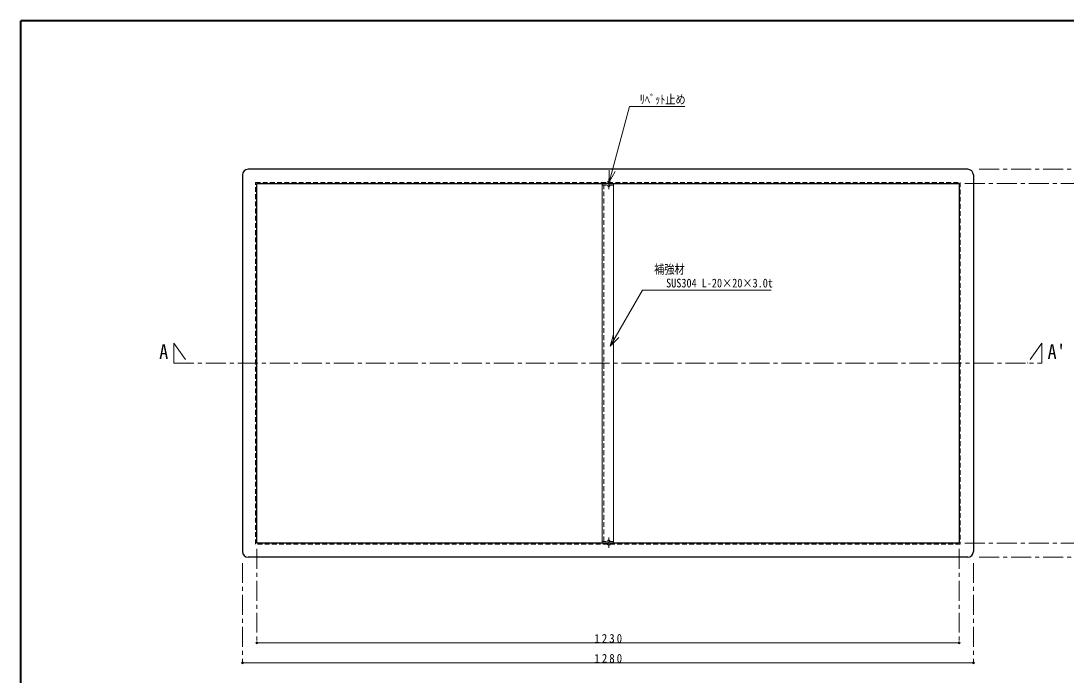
# Model space of a CAD drawing. Units: millimetres, scale not verified. Extents: x -1486 to 1349, y -951 to 1016.
# Drawn here: x -1486 to 344, y -130 to 1016 of the extents above; entities that cross this region are included whole.
import ezdxf
from ezdxf.enums import TextEntityAlignment as Align

# ---------------------------------------------------------------- set-up
doc = ezdxf.new("R2010")
doc.units = ezdxf.units.MM
doc.header["$LTSCALE"] = 7
doc.header["$PDMODE"] = 32
doc.header["$PDSIZE"] = 3.5
doc.linetypes.add('CHAIN1', pattern=[8, 5, -1, 1, -1])
doc.linetypes.add('DASHED1', pattern=[1.8, 1.2, -0.6])
doc.layers.add('0-0', color=7, linetype='Continuous', lineweight=18)
doc.styles.add('ＭＳ ゴシック', font='')
doc.styles.get('ＭＳ ゴシック').set_extended_font_data('MS Gothic')

msp = doc.modelspace()

# ---------------------------------------------------------------- linework, layer by layer
at = {"layer": '0-0', "color": 1, "lineweight": 40}
for p in [(-1485.961, -950.661), (1349.039, 1016.339)]:
    msp.add_line(p, (-1485.961, 1016.339), dxfattribs=at)
at = {"layer": '0-0'}
for p, q in [((-455.712, 733.984), (-420.273, 866.244)), ((-323.389, 866.244), (-420.273, 866.244)), ((-455.712, 733.984), (-455.712, 754.984)), ((-455.712, 733.984), (-445.212, 752.17)), ((-467.961, 101.339), (-467.961, 731.339)), ((-447.961, 101.339), (-447.961, 731.339)), ((-453.913, 446.541), (-397.274, 544.641)), ((-397.274, 544.641), (-172.272, 544.641)), ((-453.913, 446.541), (-448.477, 466.825)), ((-453.913, 446.541), (-439.063, 461.39))]:
    msp.add_line(p, q, dxfattribs=at)
at = {"layer": '0-0', "color": 5, "lineweight": 25}
for p, q in [((172.039, 756.339), (-1087.961, 756.339)), ((-1097.961, 746.339), (-1097.961, 86.339)), ((182.039, 746.339), (182.039, 86.339)), ((157.039, 731.339), (157.039, 101.339)), ((157.039, 101.339), (-1072.961, 101.339)), ((172.039, 76.339), (-1087.961, 76.339))]:
    msp.add_line(p, q, dxfattribs=at)
at = {"layer": '0-0', "color": 4, "linetype": 'CHAIN1', "lineweight": 9}
for p, q in [((192.039, 756.339), (467.039, 756.339)), ((-456.461, 721.339), (-456.461, 739.839)), ((167.039, 731.339), (432.039, 731.339)), ((-1217.961, 451.339), (-1192.961, 416.339)), ((-1217.961, 416.339), (-1217.961, 451.339)), ((302.039, 451.339), (277.039, 416.339)), ((-456.461, 111.339), (-456.461, 92.839)), ((167.039, 101.339), (432.039, 101.339)), ((-1072.961, 91.339), (-1072.961, -73.661)), ((157.039, 91.339), (157.039, -73.661)), ((192.039, 76.339), (467.039, 76.339)), ((-1097.961, 66.339), (-1097.961, -108.661)), ((182.039, 66.339), (182.039, -108.661))]:
    msp.add_line(p, q, dxfattribs=at)
at = {"layer": '0-0', "linetype": 'DASHED1'}
for p, q in [((-1074.961, 733.339), (159.039, 733.339)), ((-1074.961, 99.339), (-1074.961, 733.339)), ((159.039, 733.339), (159.039, 99.339)), ((159.039, 99.339), (-1074.961, 99.339))]:
    msp.add_line(p, q, dxfattribs=at)
at = {"layer": '0-0', "color": 4, "linetype": 'DASHED1', "lineweight": 9}
for p, q in [((-447.961, 728.339), (-467.961, 728.339)), ((-464.961, 104.339), (-464.961, 728.339)), ((-458.15, 727.097), (-458.461, 728.339)), ((-455.742, 726.339), (-457.18, 726.339)), ((-454.772, 727.097), (-454.461, 728.339)), ((-447.961, 104.339), (-467.961, 104.339)), ((-458.15, 105.582), (-458.461, 104.339)), ((-455.742, 106.339), (-457.18, 106.339)), ((-454.772, 105.582), (-454.461, 104.339))]:
    msp.add_line(p, q, dxfattribs=at)
at = {"layer": '0-0', "color": 4, "lineweight": 9}
for p, q in [((-1072.961, -73.661), (157.039, -73.661)), ((182.039, -108.661), (-1097.961, -108.661))]:
    msp.add_line(p, q, dxfattribs=at)
at = {"layer": '0-0', "color": 5, "lineweight": 25}
msp.add_lwpolyline([(-1072.961, 101.339), (-1072.961, 731.339), (157.039, 731.339)], dxfattribs=at)
at = {"layer": '0-0', "color": 4, "linetype": 'CHAIN1', "lineweight": 9}
msp.add_lwpolyline([(-1217.961, 416.339), (302.039, 416.339), (302.039, 451.339)], dxfattribs=at)
at = {"layer": '0-0', "color": 5, "lineweight": 25}
for centre, start, end in [((-1087.961, 746.339), 90, 180), ((172.039, 746.339), 0, 90), ((-1087.961, 86.339), 180, 270), ((172.039, 86.339), 270, 0)]:
    msp.add_arc(centre, 10, start, end, dxfattribs=at)
at = {"layer": '0-0', "color": 4, "linetype": 'DASHED1', "lineweight": 9}
for centre, radius, start, end in [((-456.461, 731.089), 3.75, 36.8699, 143.1301), ((-457.18, 727.339), 1, 194.03624, 270), ((-455.742, 727.339), 1, 270, 345.96376), ((-456.461, 101.589), 3.75, 216.8699, 323.1301), ((-457.18, 105.339), 1, 90, 165.96376), ((-455.742, 105.339), 1, 14.03624, 90)]:
    msp.add_arc(centre, radius, start, end, dxfattribs=at)
at = {"layer": '0-0', "color": 4}
for p in [(-1072.961, -73.661), (157.039, -73.661), (-1097.961, -108.661), (182.039, -108.661)]:
    msp.add_point(p, dxfattribs=at)

# ---------------------------------------------------------------- texts
at = {"layer": '0-0', "style": 'ＭＳ ゴシック'}
for s, height, width, p in [('ﾘﾍﾞｯﾄ止め', 15.4, 0.85, (-402.139, 866.244)), ('補強材', 15.4, 0.85, (-377.187, 568.575)), ('SUS304 L-20×20×3.0t', 15.4, 0.85, (-356.022, 544.641)), ('A', 25.66, 0.9, (-1243.711, 416.339)), ("A'", 25.66, 0.9, (312.039, 416.339))]:
    msp.add_text(s, height=height, dxfattribs=dict(at, width=width)).set_placement(p, align=Align.BOTTOM_LEFT)
at = {"layer": '0-0', "char_height": 15.4, "attachment_point": 7, "style": 'ＭＳ ゴシック'}
for s, insert in [('\\T1.38;\\W0.9;1230', (-481.586, -73.661)), ('\\T1.38;\\W0.9;1280', (-481.586, -108.661))]:
    msp.add_mtext(s, dxfattribs=dict(at, insert=insert))

doc.saveas('drawing.dxf')
